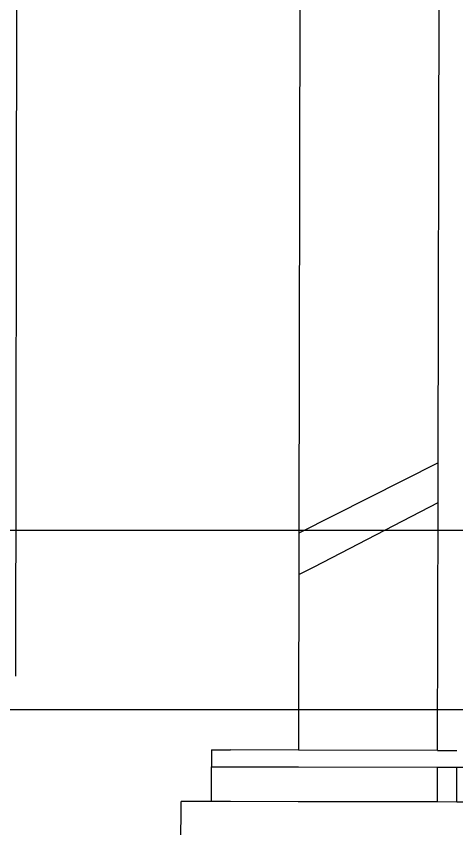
# Model space of a CAD drawing. Header units: millimetres. Extents: x 173236 to 801264, y -94969 to 615039.
# Drawn here: x 297251 to 297619, y -1973 to -1294 of the extents above; entities that cross this region are included whole.
import ezdxf

# ---------------------------------------------------------------- set-up
doc = ezdxf.new("R2010")
doc.units = ezdxf.units.MM
doc.header["$MEASUREMENT"] = 0
for name, color, linetype in [('VOX-A-ELEV-4-FAR', 137, 'Continuous'), ('VOX-A-STAIRS-STEPS', 140, 'Continuous'), ('VOX-A-WALL-PATT', 233, 'Continuous')]:
    doc.layers.add(name, color=color, linetype=linetype)

# ---------------------------------------------------------------- blocks, each defined once
blk = doc.blocks.new('STAIR')
at = {"layer": 'VOX-A-WALL-PATT'}
for p, q in [((292558.53, 1585.47), (292557.03, 761.11)), ((292795.17, 1555.87), (292793.93, 880.72)), ((292910.42, 939.59), (292911.54, 1555.66)), ((292910.42, 939.59), (292793.93, 880.72)), ((292910.41, 935.62), (292910.42, 939.59)), ((292910.37, 916.78), (292910.41, 934.97)), ((292910.41, 934.97), (292910.41, 935.62)), ((292910.35, 906.29), (292910.37, 916.78)), ((292806.71, 852.51), (292910.35, 906.29)), ((292909.98, 699.05), (292910.35, 906.29)), ((292793.93, 880.72), (292793.6, 699.26)), ((292793.87, 846.03), (292806.71, 852.51)), ((292720.89, 699.4), (292720.87, 685.4)), ((292720.89, 699.4), (292736.87, 699.37)), ((292793.6, 699.26), (292736.87, 699.37)), ((292909.98, 699.05), (292793.6, 699.26)), ((292909.98, 699.05), (292925.96, 699.02)), ((292720.81, 656.23), (292720.87, 685.4)), ((292720.87, 685.4), (292736.85, 685.37)), ((292736.85, 685.37), (292793.58, 685.26)), ((292793.58, 685.26), (292909.95, 685.05)), ((292909.9, 655.88), (292909.95, 685.05)), ((292909.95, 685.05), (292925.93, 685.02)), ((292925.88, 655.85), (292925.93, 685.02)), ((292925.93, 685.02), (292957.13, 684.96)), ((292695.19, 481.28), (292695.51, 656.28)), ((292720.81, 656.23), (292695.51, 656.28)), ((292736.79, 656.2), (292720.81, 656.23)), ((292793.52, 656.1), (292736.79, 656.2)), ((292909.9, 655.88), (292793.52, 656.1)), ((292925.88, 655.85), (292909.9, 655.88)), ((292957.07, 655.8), (292925.88, 655.85))]:
    blk.add_line(p, q, dxfattribs=at)

msp = doc.modelspace()

# ---------------------------------------------------------------- linework, layer by layer
at = {"layer": 'VOX-A-ELEV-4-FAR'}
for p, q in [((304886.11, -1723.82), (294300.98, -1723.82)), ((304886.11, -1873.82), (294300.98, -1873.82))]:
    msp.add_line(p, q, dxfattribs=at)

# ---------------------------------------------------------------- block references
at = {"layer": 'VOX-A-STAIRS-STEPS'}
msp.add_blockref('STAIR', (4693.14, -2606.66), dxfattribs=at)

doc.saveas('drawing.dxf')
